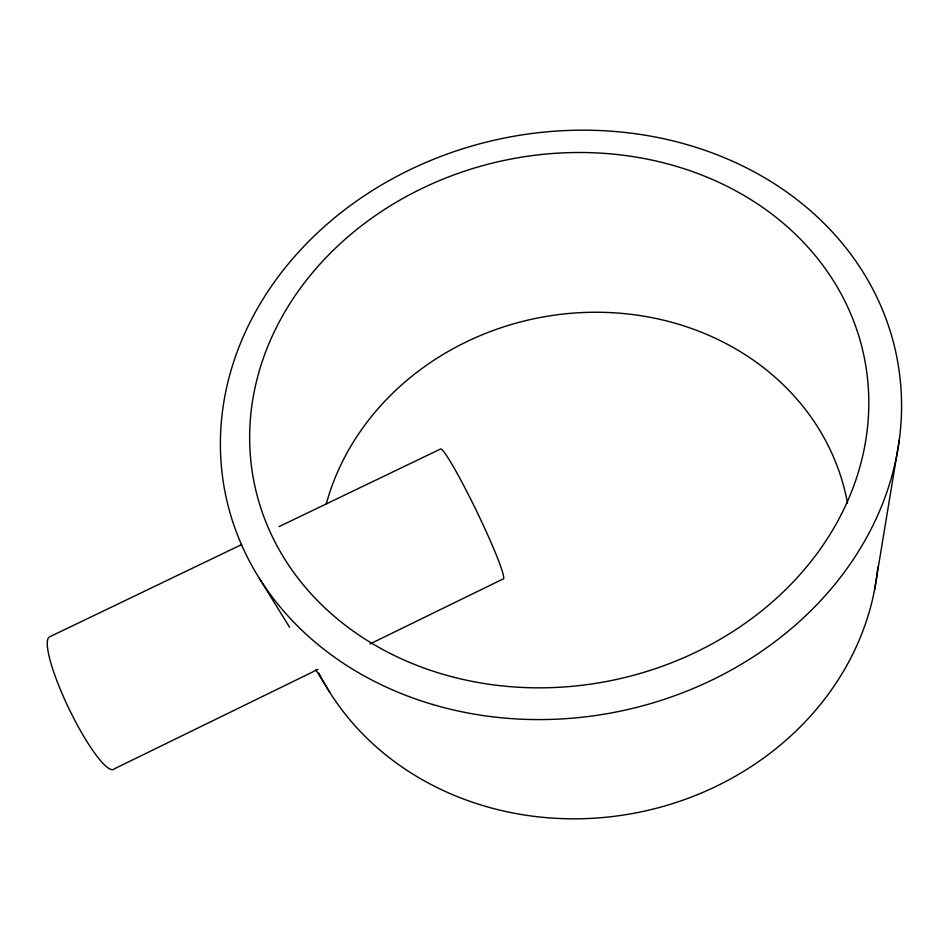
<?xml version="1.0" encoding="UTF-8"?>
<svg xmlns="http://www.w3.org/2000/svg" width="949" height="949" viewBox="0 0 949 949"><rect width="100%" height="100%" fill="white"/><g stroke="black" fill="none" stroke-linecap="round" stroke-linejoin="round"><path stroke-width="1.42" d="M874.575 589.72L899.296 440.016M318.057 669.342L114.532 768.737A73.607 13.808 64.2 0 1 70.131 711.086A73.607 13.808 64.2 0 1 49.716 636.791L241.71 544.548M369.932 644.003L502.958 579.032A72.207 5.469 64.2 0 0 477.774 513.575A72.207 5.469 64.2 0 0 440.383 449.102L279.042 526.612M259.445 578.487L289.564 627.242M315.815 669.745L329.718 692.248M326.136 504.429A267.203 238.365 -10.8 0 1 595.153 312.245A267.203 238.365 -10.8 0 1 847.481 503.1M877.849 566.944A293.905 262.339 -10.7 0 1 635.023 813.056A293.905 262.339 -10.7 0 1 318.84 673.078M454.535 677.42A311.414 265.518 -12 0 0 863.875 355.567A311.414 265.518 -12 0 0 359.268 227.499A311.414 265.518 -12 0 0 454.535 677.42M432.815 704.526A342.613 292.363 -12 0 0 898.347 365.662A342.613 292.363 -12 0 0 351.771 204.51A342.613 292.363 -12 0 0 432.815 704.526"/></g></svg>
